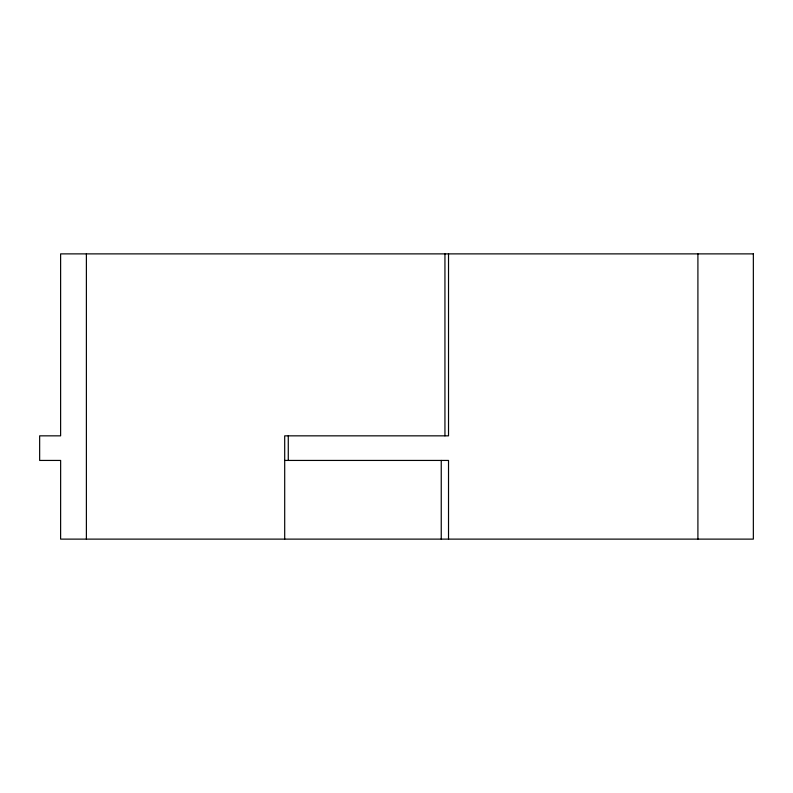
<?xml version="1.0" encoding="UTF-8"?>
<svg xmlns="http://www.w3.org/2000/svg" width="793" height="793" viewBox="0 0 793 793"><rect width="100%" height="100%" fill="white"/><g stroke="black" fill="none" stroke-linecap="round" stroke-linejoin="round"><path stroke-width="1.19" d="M284.697 460.436L448.521 460.436L448.521 539.121M697.909 253.879L697.909 539.121M448.521 253.879L448.521 435.843L284.697 435.843L284.697 539.121M444.942 253.879L444.942 435.843M441.245 460.436L441.245 539.121M288.275 435.843L288.275 460.436M86.387 253.879L86.387 539.121M753.35 253.879L60.615 253.879L60.615 435.843L39.65 435.843L39.65 460.436L60.645 460.436L60.615 539.121L753.35 539.121L753.35 253.879"/></g></svg>
